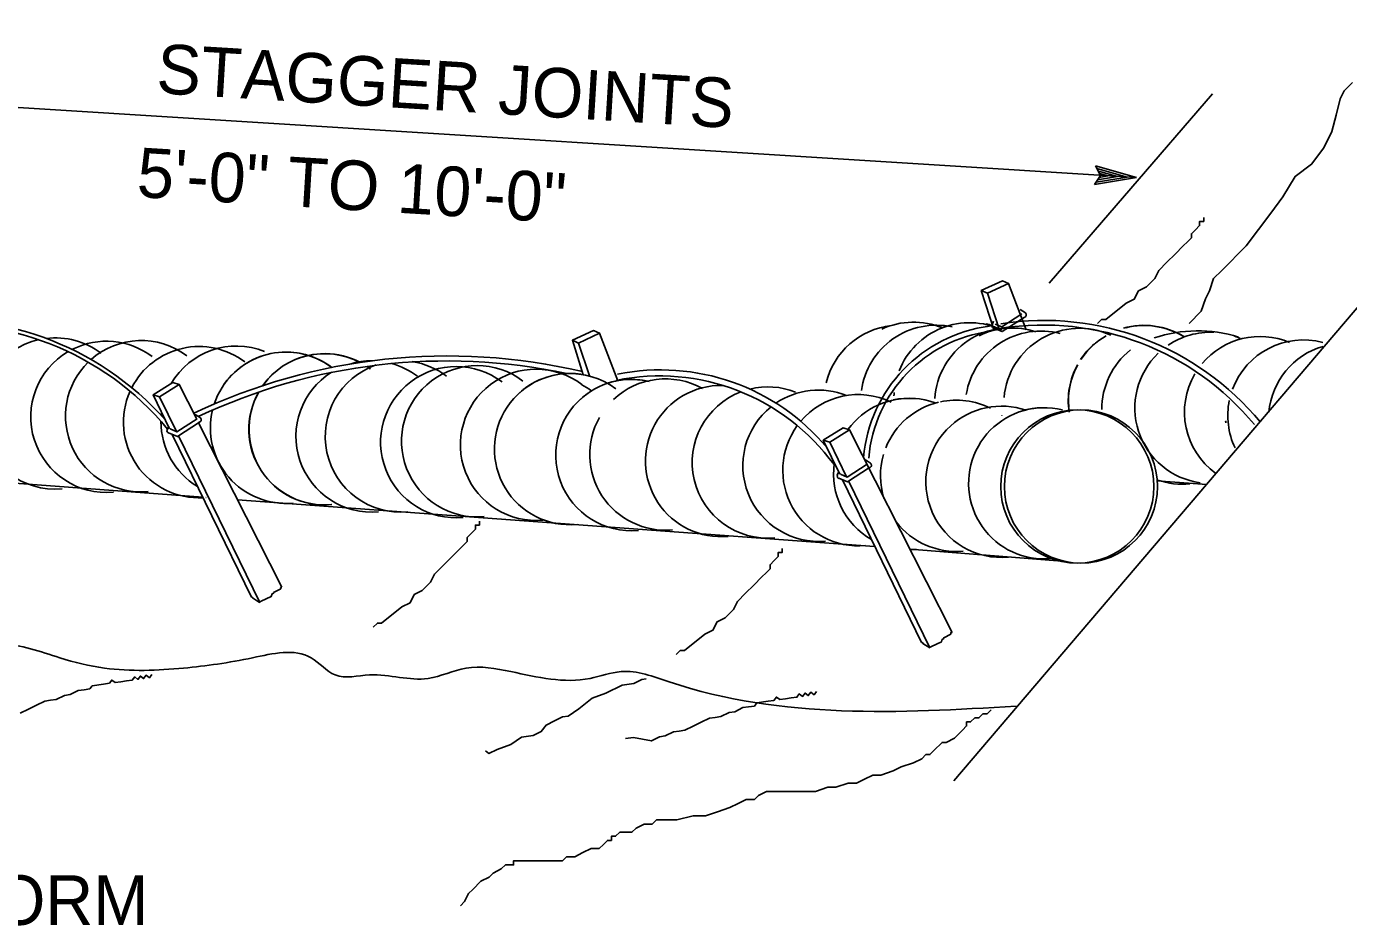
# Model space of a CAD drawing. Extents: x -893 to 867, y -474 to 712.
# Drawn here: x 324.8 to 511.6, y -186.1 to -59 of the extents above; entities that cross this region are included whole.
import ezdxf

# ---------------------------------------------------------------- set-up
doc = ezdxf.new("R2010")
doc.units = 0
for name, color, linetype in [('56 Stage 3 Anno', 7, 'Continuous'), ('57 Undefined', 7, 'Continuous'), ('60 Nongeo Data', 7, 'Continuous'), ('63 Seal and Sig', 7, 'Continuous')]:
    doc.layers.add(name, color=color, linetype=linetype)

msp = doc.modelspace()

# ---------------------------------------------------------------- linework, layer by layer
at = {"layer": '56 Stage 3 Anno'}
for p, q in [((475.67, -81.36), (476.53, -80.09)), ((476.53, -80.09), (475.82, -78.73)), ((475.82, -78.73), (475.82, -78.73)), ((475.82, -78.73), (481.64, -80.39)), ((480.28, -80.32), (475.92, -81.02)), ((476.02, -79.09), (480.29, -80.31)), ((478.93, -80.23), (476.12, -80.69)), ((476.23, -79.46), (478.93, -80.23)), ((477.57, -80.15), (476.37, -80.35)), ((476.38, -79.81), (477.57, -80.15)), ((481.64, -80.39), (475.67, -81.36)), ((475.67, -81.36), (475.67, -81.36)), ((481.64, -80.39), (481.64, -80.39))]:
    msp.add_line(p, q, dxfattribs=at)
at = {"layer": '57 Undefined'}
for p, q in [((469.28, -95.32), (492.36, -68.54)), ((303.12, -69.21), (481.64, -80.39))]:
    msp.add_line(p, q, dxfattribs=at)
msp.add_lwpolyline([(455.82, -165.64), (541.69, -64.9), (535.25, -58.23), (555.42, -61.76), (548.67, -56.27), (683.49, 101.5)], dxfattribs=at)
at = {"layer": '60 Nongeo Data'}
for points in [[(489.05, -101), (489.63, -100.42), (490.21, -99.84), (490.78, -99.26), (491.36, -97.53), (491.94, -96.38), (492.51, -94.65), (493.67, -93.49), (497.13, -90.03), (498.86, -87.72), (500.59, -85.42), (502.32, -83.11), (504.05, -80.22), (506.36, -78.49), (508.09, -76.18), (509.24, -73.88), (509.82, -71.57), (510.39, -69.26), (510.97, -68.11), (512.12, -66.95)], [(476.12, -101.01), (476.7, -100.43), (477.28, -100.43), (480.16, -98.12), (481.31, -97.55), (481.89, -96.39), (483.04, -95.81), (484.2, -94.66), (484.77, -93.51), (485.93, -92.35), (487.08, -91.2), (488.23, -90.04), (488.81, -89.47), (489.39, -88.89), (489.39, -88.31), (489.96, -87.74), (490.54, -87.16), (490.54, -86.58), (491.12, -86.58), (491.12, -86.01)], [(373.79, -143.92), (374.37, -143.34), (374.95, -143.34), (377.83, -141.03), (378.98, -140.45), (379.56, -139.3), (380.71, -138.72), (381.87, -137.57), (382.44, -136.42), (383.6, -135.26), (384.75, -134.11), (385.9, -132.95), (386.48, -132.38), (387.06, -131.8), (387.06, -131.22), (387.63, -130.65), (388.21, -130.07), (388.21, -129.49), (388.79, -129.49), (388.79, -128.92)], [(416.59, -147.77), (417.16, -147.19), (417.74, -147.19), (420.62, -144.89), (421.78, -144.31), (422.35, -143.16), (423.51, -142.58), (424.66, -141.43), (425.24, -140.27), (426.39, -139.12), (427.55, -137.96), (428.7, -136.81), (429.28, -136.23), (429.85, -135.66), (429.85, -135.08), (430.43, -134.5), (431.01, -133.92), (431.01, -133.35), (431.58, -133.35), (431.58, -132.77)], [(323.91, -156.07), (325.06, -155.5), (326.22, -154.93), (327.37, -154.35), (328.18, -154.24), (328.99, -154.13), (330.15, -153.55), (330.95, -153.44), (332.11, -152.87), (332.92, -152.75), (333.72, -152.64), (334.07, -152.18), (335.69, -151.95), (336.5, -151.84), (336.84, -151.38), (337.3, -151.73), (338.11, -151.61), (338.92, -151.5), (339.73, -151.39), (340.08, -150.93), (340.54, -151.28), (340.88, -150.82), (341.34, -151.16), (341.69, -150.7), (342.15, -151.05), (342.5, -150.59)], [(389.66, -161.4), (390.12, -161.74), (391.28, -161.17), (393.24, -160.48), (394.74, -159.45), (396.36, -159.22), (397.52, -158.65), (398.21, -157.73), (399.37, -157.15), (400.52, -156.58), (401.33, -156.47), (402.83, -155.43), (404.69, -153.94), (406.65, -153.25), (408.96, -152.11), (410.58, -151.88), (411.73, -151.31), (412.34, -151.22)], [(409.41, -159.66), (410.54, -159.5), (411.81, -159.73), (413.08, -159.97), (414.23, -159.39), (415.04, -159.28), (416.2, -158.71), (417.01, -158.59), (417.81, -158.48), (418.97, -157.91), (420.13, -157.33), (421.28, -156.76), (422.09, -156.65), (422.9, -156.54), (424.05, -155.96), (424.86, -155.85), (426.02, -155.28), (426.82, -155.16), (427.63, -155.05), (427.98, -154.59), (429.59, -154.36), (430.4, -154.25), (430.75, -153.79), (431.21, -154.14), (432.02, -154.02), (432.83, -153.91), (433.63, -153.8), (433.98, -153.34), (434.44, -153.69), (434.79, -153.22), (435.25, -153.57), (435.6, -153.11), (436.06, -153.46), (436.41, -153)], [(386.11, -183.26), (386.68, -182.68), (387.26, -181.53), (387.84, -180.95), (388.99, -179.8), (390.14, -179.22), (390.72, -178.65), (391.87, -178.07), (392.45, -177.49), (393.03, -177.49), (393.6, -177.49), (393.6, -176.91), (394.18, -176.91), (395.33, -176.91), (397.06, -176.91), (398.79, -176.91), (400.52, -176.91), (401.1, -176.34), (401.68, -176.34), (402.25, -176.34), (403.41, -175.76), (404.56, -175.18), (405.71, -175.18), (406.29, -174.61), (406.87, -174.03), (407.44, -174.03), (407.44, -173.45), (408.02, -173.45), (408.6, -172.88), (409.75, -172.88), (410.33, -172.88), (410.91, -172.3), (412.06, -171.72), (412.64, -171.72), (413.21, -171.72), (413.79, -171.15), (414.94, -171.15), (416.67, -171.15), (418.98, -170.57), (420.71, -170.57), (422.44, -169.99), (424.17, -169.41), (425.32, -168.84), (426.48, -168.26), (427.63, -168.26), (428.21, -167.68), (429.36, -167.11), (430.51, -167.11), (432.24, -167.11), (433.4, -167.11), (435.13, -167.11), (436.28, -167.11), (438.01, -166.53), (439.16, -166.53), (440.89, -165.95), (442.05, -165.95), (443.2, -165.38), (444.35, -164.8), (445.51, -164.8), (447.24, -164.22), (448.39, -163.64), (450.12, -163.07), (451.27, -162.49), (451.85, -161.91), (452.43, -161.91), (453, -161.34), (454.16, -160.18), (454.73, -160.18), (455.89, -159.6), (456.46, -159.03), (457.04, -158.45), (457.62, -157.87), (457.62, -157.3), (458.19, -157.3), (458.77, -156.72), (459.35, -156.72), (459.92, -156.14), (460.5, -156.14), (461.08, -155.57)]]:
    msp.add_lwpolyline(points, dxfattribs=at)
msp.add_spline([(130.68, -137.24), (178.64, -138.98), (185.46, -140.93), (192.75, -140.93), (206.38, -140.44), (211.24, -141.9), (223.41, -141.9), (231.19, -141.41), (241.41, -141.9), (250.65, -143.85), (253.09, -146.28), (258.93, -144.82), (266.71, -144.82), (287.63, -146.28), (291.53, -145.31), (296.88, -147.26), (307.1, -148.23), (312.94, -147.74), (321.21, -146.28), (329.48, -148.23), (335.8, -149.69), (346.99, -149.69), (356.73, -148.23), (365, -148.23), (368.4, -150.66), (373.27, -150.66), (381.54, -151.15), (386.89, -149.69), (393.22, -150.18), (404.41, -151.15), (408.79, -150.18), (415.6, -151.64), (464.6, -155.07)], degree=3, dxfattribs=at)
at = {"layer": '63 Seal and Sig'}
for p, q in [((462.68, -94.96), (463.55, -95.35)), ((459.69, -96.34), (460.56, -96.73)), ((461.22, -101.19), (461.44, -100.69)), ((465.92, -99.5), (465.17, -99.03)), ((404.9, -101.99), (405.77, -102.38)), ((401.91, -103.37), (402.78, -103.76)), ((345.47, -109.34), (346.38, -109.61)), ((407.99, -109.16), (408, -109.14)), ((342.68, -111.08), (343.59, -111.35)), ((349.37, -114.33), (348.62, -113.86)), ((344.66, -116.02), (344.89, -115.52)), ((440.16, -115.75), (441.07, -116.02)), ((437.36, -117.49), (438.28, -117.76)), ((244.84, -117.81), (349.69, -125.54)), ((444.06, -120.74), (443.31, -120.27)), ((439.35, -122.42), (439.58, -121.93)), ((439.35, -122.42), (439.58, -121.93)), ((484.43, -123.25), (491.54, -123.77)), ((354.62, -125.9), (444.61, -132.53)), ((449.63, -132.9), (471.68, -134.63))]:
    msp.add_line(p, q, dxfattribs=at)
for points in [[(461.5, -102), (459.69, -96.34), (462.68, -94.96), (462.8, -95.01)], [(462.23, -101.81), (460.56, -96.73), (463.55, -95.35), (466.02, -101.87)], [(465.76, -100.13), (462.66, -102.15), (461.42, -101.64)], [(465.43, -99.62), (462.6, -101.47), (461.64, -101.08)], [(403.46, -108.24), (401.91, -103.37), (404.9, -101.99), (405.02, -102.04)], [(404.33, -108.41), (402.78, -103.76), (405.77, -102.38), (408.32, -109.1)], [(345.01, -115.89), (342.68, -111.08), (345.47, -109.34), (345.6, -109.37)], [(346.02, -116.35), (343.59, -111.35), (346.38, -109.61), (348.82, -114.42)], [(407.97, -109.18), (408.02, -109.11)], [(349.21, -114.96), (346.11, -116.97), (344.86, -116.46)], [(348.88, -114.45), (346.05, -116.29), (345.09, -115.9)], [(348.83, -114.44), (348.85, -114.49)], [(349.11, -115.01), (360.88, -138.26)], [(439.69, -122.28), (437.36, -117.49), (440.16, -115.75), (440.28, -115.78)], [(356.57, -139.68), (345.39, -116.66)], [(357.74, -140.41), (346.28, -116.88)], [(440.66, -122.65), (438.28, -117.76), (441.07, -116.02), (455.57, -144.68)], [(443.9, -121.36), (440.8, -123.38), (439.55, -122.87)], [(443.57, -120.86), (440.74, -122.7), (439.78, -122.31)], [(451.25, -146.09), (440.07, -123.07)], [(452.43, -146.82), (440.94, -123.23)], [(356.57, -139.68), (356.7, -139.68), (356.73, -139.78), (357.73, -140.41), (357.72, -140.32), (357.78, -140.34), (357.96, -140.22), (359.36, -139.59), (359.49, -139.19), (359.58, -139.17), (359.72, -139.09), (359.7, -139), (360.71, -138.48), (360.7, -138.38), (360.69, -138.29), (360.88, -138.26)], [(451.25, -146.09), (451.39, -146.09), (451.42, -146.19), (452.42, -146.82), (452.41, -146.73), (452.47, -146.75), (452.65, -146.63), (454.05, -146), (454.18, -145.6), (454.27, -145.59), (454.4, -145.5), (454.39, -145.41), (455.4, -144.89), (455.39, -144.79), (455.38, -144.7), (455.57, -144.68)]]:
    msp.add_lwpolyline(points, dxfattribs=at)
for centre in [(473.26, -124.03), (473.77, -124.03)]:
    msp.add_circle(centre, 10.82, dxfattribs=at)
for centre, radius, start, end in [((312.88, -142.58), 42.12, 41.4841, 98.9689), ((450.11, -111.5), 10.69, 67.5742, 114.8377), ((468.53, -140.3), 39.74, 39.6447, 98.7758), ((465.66, -99.77), 0.378, 286.3059, 44.8744), ((313.22, -141.88), 40.82, 39.51, 98.0695), ((448.16, -111.92), 10.69, 96.3229, 166.2634), ((453.34, -111.93), 10.69, 77.8865, 172.1118), ((463.5, -121.73), 20.53, 97.3702, 175.0177), ((463.5, -121.73), 19.79, 97.3702, 175.0177), ((458.04, -111.58), 10.69, 64.8291, 158.5502), ((463.8, -112.28), 10.69, 71.6167, 176.2939), ((468.12, -112.75), 10.69, 75.1676, 170.6702), ((464.08, -112.33), 10.69, 71.8034, 116.0626), ((459.51, -105.13), 4.19, 65.4098, 77.9625), ((461.52, -101.32), 0.333, 156.6142, 251.604), ((472.23, -100.21), 10.69, 188.2003, 188.514), ((468.39, -139.99), 38.78, 39.5735, 98.7047), ((473.56, -112.37), 10.69, 65.4926, 174.9935), ((482.7, -111.97), 10.69, 120.2387, 146.2641), ((482.67, -111.94), 10.69, 58.2017, 105.7673), ((482.7, -111.97), 10.69, 58.6959, 103.8969), ((490.27, -121.49), 19.45, 72.729, 108.4857), ((492.08, -112.92), 10.69, 87.5935, 123.9163), ((328.86, -113.71), 10.69, 102.5239, 275.2991), ((328.86, -113.71), 10.69, 52.7997, 96.8136), ((336.08, -114.19), 10.69, 52.7997, 116.6837), ((340.99, -114.1), 10.69, 52.7997, 131.4405), ((349.17, -114.94), 10.69, 52.7997, 152.7531), ((354.47, -114.87), 10.69, 68.2667, 149.8057), ((482.67, -111.94), 10.69, 130.9467, 146.7312), ((499.09, -113.52), 10.69, 67.0787, 140.1436), ((505.21, -114.01), 10.69, 75.0415, 159.4848), ((492.08, -112.92), 10.69, 66.8321, 71.2962), ((510.97, -114.49), 10.69, 106.2047, 174.7649), ((336.08, -114.19), 10.69, 120.3555, 275.2991), ((340.99, -114.1), 10.69, 134.382, 275.2991), ((384.27, -188.84), 83.26, 76.7549, 115.4812), ((384.19, -188.75), 82.46, 78.1354, 115.2121), ((361.46, -115.73), 10.69, 105.5844, 161.9234), ((361.46, -115.73), 10.69, 52.7997, 144.626), ((366.9, -115.95), 10.69, 61.9632, 144.626), ((361.46, -115.73), 10.69, 52.7997, 88.6796), ((366.92, -115.94), 10.69, 62.2879, 116.3235), ((373.55, -116.96), 10.69, 89.3833, 107.1124), ((377.68, -116.96), 10.69, 52.7997, 81.4343), ((487.41, -113.11), 10.69, 128.4799, 180.3181), ((492.08, -112.92), 10.69, 133.7744, 262.2432), ((366.92, -115.94), 10.69, 133.99, 145.2532), ((373.55, -116.96), 10.69, 121.9321, 275.2991), ((377.68, -116.96), 10.69, 109.0012, 275.2991), ((366.92, -115.94), 10.69, 52.7997, 56.0443), ((366.9, -115.95), 10.69, 52.7997, 55.8038), ((385.51, -117.77), 10.69, 52.7997, 275.2991), ((373.55, -116.96), 10.69, 52.7997, 74.4893), ((388.46, -117.64), 10.69, 52.7997, 275.2991), ((396.79, -118.14), 10.69, 52.7997, 275.2991), ((401.59, -118.74), 10.69, 81.8308, 275.2991), ((401.58, -118.75), 10.69, 52.7997, 133.3797), ((414.41, -138.08), 30.53, 39.7173, 101.5781), ((482.67, -111.94), 10.69, 151.3508, 188.4212), ((482.7, -111.97), 10.69, 151.3392, 184.3844), ((499.09, -113.52), 10.69, 149.6987, 234.0171), ((410.26, -119.59), 10.69, 76.527, 133.3797), ((398.06, -118.98), 10.69, 52.7997, 60.85), ((410.25, -119.59), 10.69, 77.4942, 108.7277), ((415.06, -119.51), 10.69, 60.5474, 133.3797), ((414.23, -138.94), 30.53, 36.1223, 101.5781), ((422.94, -120.43), 10.69, 89.0015, 275.2991), ((429.54, -120.64), 10.69, 68.5921, 103.7773), ((349.17, -114.94), 10.69, 155.884, 273.1448), ((366.9, -115.95), 10.69, 150.6231, 275.2991), ((366.92, -115.94), 10.69, 150.5303, 275.2991), ((410.25, -119.59), 10.69, 125.5426, 275.2991), ((429.54, -120.64), 10.69, 110.8706, 275.2991), ((436.69, -121.09), 10.69, 68.3569, 124.2602), ((442.33, -121.73), 10.69, 64.3886, 139.8164), ((449.51, -122.26), 10.69, 85.1189, 143.775), ((449.48, -122.25), 10.69, 69.8986, 102.0499), ((458.04, -111.58), 10.69, 175.6311, 178.1101), ((456.14, -122.51), 10.69, 63.1117, 102.0499), ((505.21, -114.01), 10.69, 168.5556, 205.2371), ((354.47, -114.87), 10.69, 172.7661, 175.1072), ((361.46, -115.73), 10.69, 166.5396, 275.2991), ((436.69, -121.09), 10.69, 128.7802, 275.2991), ((456.14, -122.51), 10.69, 103.4205, 158.3815), ((462.55, -123.37), 10.69, 71.1041, 132.4487), ((468.59, -123.58), 10.69, 94.052, 275.2991), ((468.59, -123.58), 10.69, 76.101, 106.9579), ((468.59, -123.58), 10.69, 72.0042, 72.4967), ((354.47, -114.87), 10.69, 179.9731, 238.7966), ((349.1, -114.59), 0.378, 286.3059, 44.8744), ((415.06, -119.51), 10.69, 150.6645, 275.2991), ((442.33, -121.73), 10.69, 143.8911, 275.2991), ((462.55, -123.37), 10.69, 132.1503, 275.2991), ((456.14, -122.51), 10.69, 52.7997, 53.0127), ((504.82, -113.48), 10.69, 186.9403, 188.2337), ((344.97, -116.15), 0.333, 156.6142, 251.604), ((456.14, -122.51), 10.69, 163.7125, 197.4442), ((449.51, -122.26), 10.69, 172.0975, 240.1132), ((443.79, -121), 0.378, 286.3059, 44.8744), ((439.66, -122.56), 0.333, 156.6142, 251.604), ((488.18, -113.03), 10.69, 250.642, 275.2991), ((349.17, -114.94), 10.69, 275.2556, 275.2991), ((456.14, -122.51), 10.69, 217.4483, 275.2991), ((449.51, -122.26), 10.69, 271.051, 275.2991)]:
    msp.add_arc(centre, radius, start, end, dxfattribs=at)

# ---------------------------------------------------------------- texts
at = {"layer": '57 Undefined'}
for s, rotation, p in [('STAGGER JOINTS', 356.5164, (343.03, -68.44)), ('5\'-0" TO 10\'-0"', 356.5164, (340.26, -83.1)), ('GRADING CONFORM', 360, (247.37, -185.97))]:
    msp.add_text(s, height=7, rotation=rotation, dxfattribs=at).set_placement(p)

doc.saveas('drawing.dxf')
